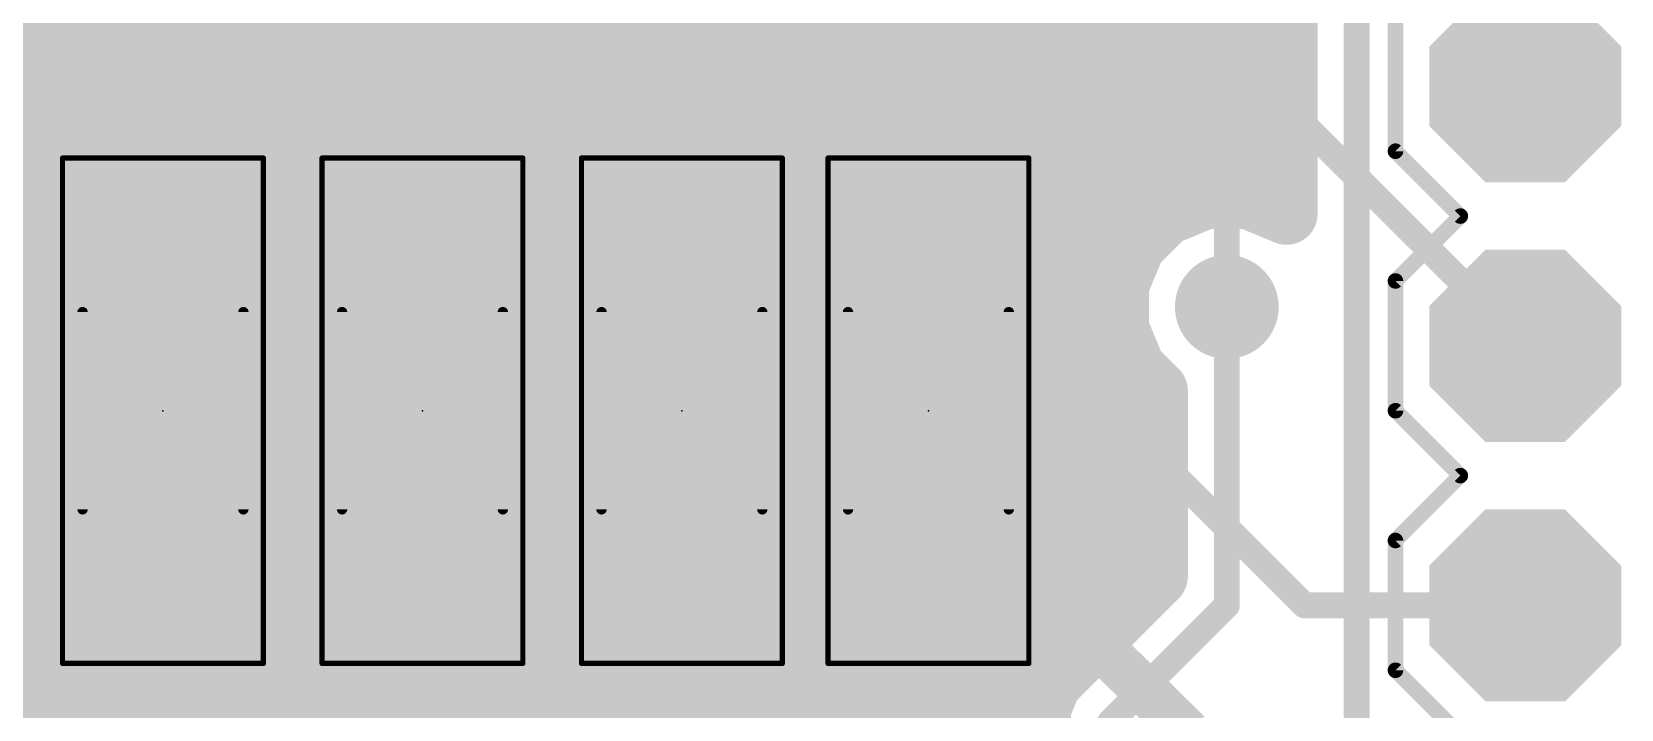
# Model space of a CAD drawing. Extents: x -0.2 to 38.1, y -0.7 to 65.1.
# Drawn here: x 8.24 to 23.8, y 9.14 to 15.77 of the extents above; entities that cross this region are included whole.
import ezdxf

# ---------------------------------------------------------------- set-up
doc = ezdxf.new("R2010")
doc.units = 0
for name, color, linetype in [('1', 22, 'CONTINUOUS'), ('16', 175, 'CONTINUOUS'), ('17', 82, 'CONTINUOUS'), ('18', 82, 'CONTINUOUS'), ('21', 253, 'CONTINUOUS'), ('23', 7, 'CONTINUOUS'), ('39', 22, 'CONTINUOUS'), ('51', 253, 'CONTINUOUS')]:
    doc.layers.add(name, color=color, linetype=linetype)

# ---------------------------------------------------------------- blocks, each defined once
blk = doc.blocks.new('RECT')
blk.add_solid([(-0.5, -0.5), (0.5, -0.5), (-0.5, 0.5), (0.5, 0.5)])
blk = doc.blocks.new('OCTAGONP')
at = {"const_width": 0.5}
blk.add_lwpolyline([(-0.25, -0.1036), (-0.25, 0.1036), (-0.1036, 0.25), (0.1036, 0.25), (0.25, 0.1036), (0.25, -0.1036), (0.1036, -0.25), (-0.1036, -0.25), (-0.25, -0.1036), (-0.25, 0.1036)], dxfattribs=at)
blk = doc.blocks.new('ROUNDV')
at = {"const_width": 0.5}
blk.add_lwpolyline([(0, -0.25, 1), (0, 0.25, 1), (0, -0.25)], format="xyb", dxfattribs=at)

msp = doc.modelspace()

# ---------------------------------------------------------------- linework, layer by layer
at = {"layer": '1'}
for points, const_width in [([(12.827, 13.716), (12.827, 17.653)], 0.254), ([(13.716, 14.478), (13.716, 17.653)], 0.254), ([(15.24, 15.621), (15.24, 17.695)], 0.254), ([(12.065, 16.764), (10.668, 15.367)], 0.4572), ([(17.6896, 14.646), (16.129, 16.383)], 0.254), ([(18.44, 16.231), (19.939, 14.732)], 0.254), ([(19.24, 16.32), (22.86, 12.7)], 0.254), ([(19.05, 14.605), (17.653, 16.002)], 0.254), ([(17.018, 13.589), (15.24, 15.621)], 0.254), ([(10.668, 15.367), (6.096, 15.367)], 0.4572), ([(19.939, 14.732), (19.939, 13.081)], 0.254), ([(18.0758, 14.646), (17.6896, 14.646)], 0.254), ([(18.299, 14.4228), (18.0758, 14.646)], 0.254), ([(19.05, 11.811), (19.05, 14.605)], 0.254), ([(14.605, 13.589), (13.716, 14.478)], 0.254), ([(18.299, 12.5072), (18.299, 14.4228)], 0.254), ([(10.16, 13.462), (9.525, 13.465)], 0.4572), ([(12.7, 13.589), (12.065, 13.465)], 0.254), ([(12.7, 13.589), (12.827, 13.716)], 0.254), ([(14.605, 13.589), (14.605, 13.465)], 0.254), ([(17.018, 13.589), (17.018, 13.465)], 0.254), ([(10.16, 13.462), (7.62, 11.303)], 0.4572), ([(18.0758, 12.284), (18.299, 12.5072)], 0.254), ([(16.764, 11.938), (17.11, 12.284)], 0.254), ([(17.11, 12.284), (18.0758, 12.284)], 0.254), ([(9.525, 10.668), (10.795, 11.938)], 0.254), ([(10.795, 11.938), (16.764, 11.938)], 0.254), ([(20.701, 10.16), (19.05, 11.811)], 0.254), ([(17.018, 10.541), (17.018, 10.665)], 0.4572), ([(17.018, 10.665), (17.018, 8.001)], 0.4572), ([(9.525, 10.668), (9.525, 10.665)], 0.254), ([(10.16, 10.541), (9.525, 10.665)], 0.254), ([(12.065, 10.541), (12.065, 10.665)], 0.254), ([(15.24, 10.541), (14.605, 10.665)], 0.254), ([(18.034, 10.414), (17.018, 10.541)], 0.4572), ([(10.16, 10.541), (8.382, 8.763)], 0.254), ([(12.065, 10.541), (13.335, 8.636)], 0.254), ([(15.24, 10.541), (13.97, 9.271)], 0.254), ([(15.27, 8.158), (17.018, 10.541)], 0.254), ([(19.558, 8.9104), (18.034, 10.414)], 0.4572), ([(22.86, 10.16), (20.701, 10.16)], 0.254), ([(13.97, 9.271), (13.97, 4.825)], 0.254)]:
    msp.add_lwpolyline(points, dxfattribs=dict(at, const_width=const_width))
for points, const_width in [([(15.2878, 15.6628, 1), (15.1922, 15.5792)], 0.127), ([(10.5872, 15.4478, 1), (10.7488, 15.2862)], 0.2286), ([(10.668, 15.2527, 1), (10.668, 15.4813)], 0.2286), ([(15.1765, 15.621, 1), (15.3035, 15.621)], 0.127), ([(20.0025, 14.732, 1), (19.8755, 14.732)], 0.127), ([(19.8941, 14.6871, 1), (19.9839, 14.7769)], 0.127), ([(17.6896, 14.7095, 1), (17.6896, 14.5825)], 0.127), ([(17.6424, 14.6036, 1), (17.7369, 14.6884)], 0.127), ([(18.1207, 14.6909, 1), (18.0309, 14.6011)], 0.127), ([(18.0758, 14.5825, 1), (18.0758, 14.7095)], 0.127), ([(19.1135, 14.605, 1), (18.9865, 14.605)], 0.127), ([(19.0051, 14.5601, 1), (19.0949, 14.6499)], 0.127), ([(13.7609, 14.5229, 1), (13.6711, 14.4331)], 0.127), ([(13.6525, 14.478, 1), (13.7795, 14.478)], 0.127), ([(18.3625, 14.4228, 1), (18.2355, 14.4228)], 0.127), ([(18.2541, 14.3779, 1), (18.3439, 14.4677)], 0.127), ([(9.5255, 13.5793, 1), (9.5245, 13.3507)], 0.2286), ([(12.6551, 13.6339, 1), (12.7449, 13.5441)], 0.127), ([(12.7122, 13.5267, 1), (12.6878, 13.6513)], 0.127), ([(12.7635, 13.716, 1), (12.8905, 13.716)], 0.127), ([(12.8719, 13.6711, 1), (12.7821, 13.7609)], 0.127), ([(14.6685, 13.589, 1), (14.5415, 13.589)], 0.127), ([(14.5601, 13.5441, 1), (14.6499, 13.6339)], 0.127), ([(17.0815, 13.589, 1), (16.9545, 13.589)], 0.127), ([(16.9702, 13.5472, 1), (17.0658, 13.6308)], 0.127), ([(10.234, 13.3749, 1), (10.086, 13.5491)], 0.2286), ([(10.1595, 13.3477, 1), (10.1605, 13.5763)], 0.2286), ([(12.0528, 13.5273, 1), (12.0772, 13.4027)], 0.127), ([(14.5415, 13.465, 1), (14.6685, 13.465)], 0.127), ([(16.9545, 13.465, 1), (17.0815, 13.465)], 0.127), ([(19.8755, 13.081, 1), (20.0025, 13.081)], 0.127), ([(22.8151, 12.6551, 1), (22.9049, 12.7449)], 0.127), ([(18.3439, 12.4623, 1), (18.2541, 12.5521)], 0.127), ([(18.2355, 12.5072, 1), (18.3625, 12.5072)], 0.127), ([(17.11, 12.3475, 1), (17.11, 12.2205)], 0.127), ([(17.1549, 12.2391, 1), (17.0651, 12.3289)], 0.127), ([(18.0309, 12.3289, 1), (18.1207, 12.2391)], 0.127), ([(18.0758, 12.2205, 1), (18.0758, 12.3475)], 0.127), ([(10.795, 12.0015, 1), (10.795, 11.8745)], 0.127), ([(10.8399, 11.8931, 1), (10.7501, 11.9829)], 0.127), ([(16.7191, 11.9829, 1), (16.8089, 11.8931)], 0.127), ([(16.764, 11.8745, 1), (16.764, 12.0015)], 0.127), ([(19.0949, 11.8559, 1), (19.0051, 11.7661)], 0.127), ([(18.9865, 11.811, 1), (19.1135, 11.811)], 0.127), ([(17.1323, 10.665, 1), (16.9037, 10.665)], 0.2286), ([(17.1323, 10.665, 1), (16.9037, 10.665)], 0.2286), ([(9.5885, 10.668, 1), (9.4615, 10.668)], 0.127), ([(9.5372, 10.7273, 1), (9.5128, 10.6027)], 0.127), ([(9.4801, 10.7129, 1), (9.5699, 10.6231)], 0.127), ([(12.1285, 10.665, 1), (12.0015, 10.665)], 0.127), ([(14.6172, 10.7273, 1), (14.5928, 10.6027)], 0.127), ([(17.0322, 10.6544, 1), (17.0038, 10.4276)], 0.2286), ([(9.4615, 10.665, 1), (9.5885, 10.665)], 0.127), ([(10.2049, 10.4961, 1), (10.1151, 10.5859)], 0.127), ([(10.1478, 10.4787, 1), (10.1722, 10.6033)], 0.127), ([(12.1178, 10.5762, 1), (12.0122, 10.5058)], 0.127), ([(12.0015, 10.541, 1), (12.1285, 10.541)], 0.127), ([(15.2849, 10.4961, 1), (15.1951, 10.5859)], 0.127), ([(15.2278, 10.4787, 1), (15.2522, 10.6033)], 0.127), ([(16.9037, 10.541, 1), (17.1323, 10.541)], 0.2286), ([(17.0692, 10.5034, 1), (16.9668, 10.5786)], 0.127), ([(18.1143, 10.4954, 1), (17.9537, 10.3326)], 0.2286), ([(18.0198, 10.3006, 1), (18.0482, 10.5274)], 0.2286), ([(20.701, 10.2235, 1), (20.701, 10.0965)], 0.127), ([(22.86, 10.0965, 1), (22.86, 10.2235)], 0.127), ([(20.6561, 10.1151, 1), (20.7459, 10.2049)], 0.127), ([(14.0335, 9.271, 1), (13.9065, 9.271)], 0.127), ([(13.9251, 9.3159, 1), (14.0149, 9.2261)], 0.127)]:
    msp.add_lwpolyline(points, format="xyb", dxfattribs=dict(at, const_width=const_width))
at = {"layer": '16'}
for points, const_width in [([(22.86, 18.161), (22.86, 15.24)], 0.254), ([(21.209, 17.399), (21.209, 8.639)], 0.254), ([(20.5232, 16.4758), (20.5232, 13.9937)], 0.6096), ([(1.3208, 15.8496), (20.5232, 15.8496)], 0.6096), ([(1.3208, 15.24), (20.5232, 15.24)], 0.6096), ([(1.3208, 14.6304), (20.5232, 14.6304)], 0.6096), ([(1.3208, 14.0208), (19.4202, 14.0208)], 0.6096), ([(19.7268, 14.1478), (19.3347, 13.9854)], 0.6096), ([(20.1512, 14.1478), (19.7268, 14.1478)], 0.6096), ([(20.5232, 13.9937), (20.1512, 14.1478)], 0.6096), ([(20.4578, 14.0208), (20.5232, 14.0208)], 0.6096), ([(19.3347, 13.9854), (19.0346, 13.6853)], 0.6096), ([(19.0346, 13.6853), (18.8722, 13.2932)], 0.6096), ([(1.3208, 13.4112), (18.9211, 13.4112)], 0.6096), ([(18.8722, 13.2932), (18.8722, 12.8688)], 0.6096), ([(1.3208, 12.8016), (18.9, 12.8016)], 0.6096), ([(18.8722, 12.8688), (19.0346, 12.4767)], 0.6096), ([(19.939, 13.081), (19.939, 10.16)], 0.254), ([(19.0346, 12.4767), (19.2532, 12.2581)], 0.6096), ([(1.3208, 12.192), (19.2532, 12.192)], 0.6096), ([(19.2532, 12.2581), (19.2532, 10.4441)], 0.6096), ([(1.3208, 11.5824), (19.2532, 11.5824)], 0.6096), ([(1.3208, 10.9728), (19.2532, 10.9728)], 0.6096), ([(19.2532, 10.4441), (18.4075, 9.5984)], 0.6096), ([(1.3208, 10.3632), (19.1723, 10.3632)], 0.6096), ([(19.939, 10.16), (18.796, 9.017)], 0.254), ([(1.3208, 9.7536), (18.5627, 9.7536)], 0.6096), ([(18.4075, 9.5984), (18.2146, 9.4055)], 0.6096), ([(18.2146, 9.4055), (18.1102, 9.1534)], 0.6096), ([(1.3208, 9.144), (18.1102, 9.144)], 0.6096), ([(18.1102, 9.1534), (18.1102, 6.5946)], 0.6096), ([(18.796, 9.017), (18.796, 6.731)], 0.254)]:
    msp.add_lwpolyline(points, dxfattribs=dict(at, const_width=const_width))
for points, const_width in [([(20.5232, 15.6972, 1), (20.5232, 16.002)], 0.3048), ([(20.5232, 15.0876, 1), (20.5232, 15.3924)], 0.3048), ([(22.7965, 15.24, 1), (22.9235, 15.24)], 0.127), ([(20.5232, 14.478, 1), (20.5232, 14.7828)], 0.3048), ([(19.4202, 13.8684, 1), (19.4202, 14.1732)], 0.3048), ([(19.7268, 14.3002, 1), (19.7268, 13.9954)], 0.3048), ([(19.7851, 14.007, 1), (19.6685, 14.2886)], 0.3048), ([(20.2095, 14.2886, 1), (20.0929, 14.007)], 0.3048), ([(20.1512, 13.9954, 1), (20.1512, 14.3002)], 0.3048), ([(20.4578, 14.1732, 1), (20.4578, 13.8684)], 0.3048), ([(20.5232, 13.8684, 1), (20.5232, 14.1732)], 0.3048), ([(19.2764, 14.1262, 1), (19.393, 13.8446)], 0.3048), ([(19.4425, 13.8776, 1), (19.2269, 14.0932)], 0.3048), ([(20.4649, 13.8529, 1), (20.5815, 14.1345)], 0.3048), ([(20.3708, 13.9937, 1), (20.6756, 13.9937)], 0.3048), ([(18.9268, 13.7931, 1), (19.1424, 13.5775)], 0.3048), ([(19.1754, 13.627, 1), (18.8938, 13.7436)], 0.3048), ([(18.9211, 13.2588, 1), (18.9211, 13.5636)], 0.3048), ([(19.0246, 13.2932, 1), (18.7198, 13.2932)], 0.3048), ([(18.7314, 13.3515, 1), (19.013, 13.2349)], 0.3048), ([(19.013, 12.9271, 1), (18.7314, 12.8105)], 0.3048), ([(18.9, 12.6492, 1), (18.9, 12.954)], 0.3048), ([(20.0025, 13.081, 1), (19.8755, 13.081)], 0.127), ([(18.7198, 12.8688, 1), (19.0246, 12.8688)], 0.3048), ([(19.1424, 12.5845, 1), (18.9268, 12.3689)], 0.3048), ([(18.8938, 12.4184, 1), (19.1754, 12.535)], 0.3048), ([(19.4056, 12.2581, 1), (19.1008, 12.2581)], 0.3048), ([(19.1454, 12.1504, 1), (19.361, 12.3659)], 0.3048), ([(19.2532, 12.0396, 1), (19.2532, 12.3444)], 0.3048), ([(19.2532, 11.43, 1), (19.2532, 11.7348)], 0.3048), ([(19.2532, 10.8204, 1), (19.2532, 11.1252)], 0.3048), ([(19.361, 10.3363, 1), (19.1454, 10.5518)], 0.3048), ([(19.1008, 10.4441, 1), (19.4056, 10.4441)], 0.3048), ([(19.1723, 10.2108, 1), (19.1723, 10.5156)], 0.3048), ([(19.9839, 10.1151, 1), (19.8941, 10.2049)], 0.127), ([(19.8755, 10.16, 1), (20.0025, 10.16)], 0.127), ([(18.5627, 9.6012, 1), (18.5627, 9.906)], 0.3048), ([(18.2998, 9.7062, 1), (18.5153, 9.4906)], 0.3048), ([(18.5153, 9.4906, 1), (18.2998, 9.7062)], 0.3048), ([(18.1068, 9.5132, 1), (18.3224, 9.2977)], 0.3048), ([(18.3554, 9.3472, 1), (18.0738, 9.4638)], 0.3048), ([(18.2626, 9.1534, 1), (17.9578, 9.1534)], 0.3048), ([(17.9694, 9.2117, 1), (18.251, 9.0951)], 0.3048), ([(18.1102, 8.9916, 1), (18.1102, 9.2964)], 0.3048), ([(18.8595, 9.017, 1), (18.7325, 9.017)], 0.127)]:
    msp.add_lwpolyline(points, format="xyb", dxfattribs=dict(at, const_width=const_width))
at = {"layer": '21', "const_width": 0.1524}
for points in [[(21.59, 15.875), (21.59, 14.605)], [(21.59, 14.605), (22.225, 13.97)], [(22.225, 13.97), (21.59, 13.335)], [(21.59, 13.335), (21.59, 12.065)], [(21.59, 12.065), (22.225, 11.43)], [(22.225, 11.43), (21.59, 10.795)], [(21.59, 10.795), (21.59, 9.525)], [(21.59, 9.525), (22.225, 8.89)]]:
    msp.add_lwpolyline(points, dxfattribs=at)
at = {"layer": '21', "const_width": 0.0762}
for points in [[(21.5519, 14.605, 1), (21.6281, 14.605)], [(21.6169, 14.6319, 1), (21.5631, 14.5781)], [(22.2519, 13.9431, 1), (22.1981, 13.9969)], [(22.1981, 13.9431, 1), (22.2519, 13.9969)], [(21.6281, 13.335, 1), (21.5519, 13.335)], [(21.5631, 13.3619, 1), (21.6169, 13.3081)], [(21.6169, 12.0919, 1), (21.5631, 12.0381)], [(21.5519, 12.065, 1), (21.6281, 12.065)], [(22.2519, 11.4031, 1), (22.1981, 11.4569)], [(22.1981, 11.4031, 1), (22.2519, 11.4569)], [(21.6281, 10.795, 1), (21.5519, 10.795)], [(21.5631, 10.8219, 1), (21.6169, 10.7681)], [(21.5519, 9.525, 1), (21.6281, 9.525)], [(21.6169, 9.5519, 1), (21.5631, 9.4981)]]:
    msp.add_lwpolyline(points, format="xyb", dxfattribs=at)
at = {"layer": '23'}
for p in [(9.525, 12.065), (12.065, 12.065), (14.605, 12.065), (17.018, 12.065)]:
    msp.add_point(p, dxfattribs=at)
at = {"layer": '39', "const_width": 0.0508}
for points in [[(8.542, 9.592), (8.542, 14.538)], [(8.542, 14.538), (10.508, 14.538)], [(10.508, 14.538), (10.508, 9.592)], [(11.082, 9.592), (11.082, 14.538)], [(11.082, 14.538), (13.048, 14.538)], [(13.048, 14.538), (13.048, 9.592)], [(13.622, 9.592), (13.622, 14.538)], [(13.622, 14.538), (15.588, 14.538)], [(15.588, 14.538), (15.588, 9.592)], [(16.035, 9.592), (16.035, 14.538)], [(16.035, 14.538), (18.001, 14.538)], [(18.001, 14.538), (18.001, 9.592)], [(10.508, 9.592), (8.542, 9.592)], [(13.048, 9.592), (11.082, 9.592)], [(15.588, 9.592), (13.622, 9.592)], [(18.001, 9.592), (16.035, 9.592)]]:
    msp.add_lwpolyline(points, dxfattribs=at)
at = {"layer": '39', "const_width": 0.0254}
for points in [[(8.5547, 14.538, 1), (8.5293, 14.538)], [(8.542, 14.5507, 1), (8.542, 14.5253)], [(10.5207, 14.538, 1), (10.4953, 14.538)], [(10.508, 14.5253, 1), (10.508, 14.5507)], [(11.0947, 14.538, 1), (11.0693, 14.538)], [(11.082, 14.5507, 1), (11.082, 14.5253)], [(13.0607, 14.538, 1), (13.0353, 14.538)], [(13.048, 14.5253, 1), (13.048, 14.5507)], [(13.6347, 14.538, 1), (13.6093, 14.538)], [(13.622, 14.5507, 1), (13.622, 14.5253)], [(15.6007, 14.538, 1), (15.5753, 14.538)], [(15.588, 14.5253, 1), (15.588, 14.5507)], [(16.0477, 14.538, 1), (16.0223, 14.538)], [(16.035, 14.5507, 1), (16.035, 14.5253)], [(18.0137, 14.538, 1), (17.9883, 14.538)], [(18.001, 14.5253, 1), (18.001, 14.5507)], [(8.542, 9.6047, 1), (8.542, 9.5793)], [(8.5293, 9.592, 1), (8.5547, 9.592)], [(10.4953, 9.592, 1), (10.5207, 9.592)], [(10.508, 9.5793, 1), (10.508, 9.6047)], [(11.082, 9.6047, 1), (11.082, 9.5793)], [(11.0693, 9.592, 1), (11.0947, 9.592)], [(13.0353, 9.592, 1), (13.0607, 9.592)], [(13.048, 9.5793, 1), (13.048, 9.6047)], [(13.622, 9.6047, 1), (13.622, 9.5793)], [(13.6093, 9.592, 1), (13.6347, 9.592)], [(15.5753, 9.592, 1), (15.6007, 9.592)], [(15.588, 9.5793, 1), (15.588, 9.6047)], [(16.035, 9.6047, 1), (16.035, 9.5793)], [(16.0223, 9.592, 1), (16.0477, 9.592)], [(17.9883, 9.592, 1), (18.0137, 9.592)], [(18.001, 9.5793, 1), (18.001, 9.6047)]]:
    msp.add_lwpolyline(points, format="xyb", dxfattribs=at)
at = {"layer": '51', "const_width": 0.1016}
for points in [[(8.738, 11.1), (8.738, 13.03)], [(10.312, 11.1), (10.312, 13.03)], [(11.278, 13.03), (11.278, 11.1)], [(12.852, 13.03), (12.852, 11.1)], [(13.818, 13.03), (13.818, 11.1)], [(15.392, 13.03), (15.392, 11.1)], [(16.231, 11.1), (16.231, 13.03)], [(17.805, 11.1), (17.805, 13.03)]]:
    msp.add_lwpolyline(points, dxfattribs=at)
at = {"layer": '51', "const_width": 0.0508}
for points in [[(8.7634, 13.03, 1), (8.7126, 13.03)], [(10.3374, 13.03, 1), (10.2866, 13.03)], [(11.3034, 13.03, 1), (11.2526, 13.03)], [(12.8774, 13.03, 1), (12.8266, 13.03)], [(13.8434, 13.03, 1), (13.7926, 13.03)], [(15.4174, 13.03, 1), (15.3666, 13.03)], [(16.2564, 13.03, 1), (16.2056, 13.03)], [(17.8304, 13.03, 1), (17.7796, 13.03)], [(8.7126, 11.1, 1), (8.7634, 11.1)], [(10.2866, 11.1, 1), (10.3374, 11.1)], [(11.2526, 11.1, 1), (11.3034, 11.1)], [(12.8266, 11.1, 1), (12.8774, 11.1)], [(13.7926, 11.1, 1), (13.8434, 11.1)], [(15.3666, 11.1, 1), (15.4174, 11.1)], [(16.2056, 11.1, 1), (16.2564, 11.1)], [(17.7796, 11.1, 1), (17.8304, 11.1)]]:
    msp.add_lwpolyline(points, format="xyb", dxfattribs=at)

# ---------------------------------------------------------------- block references
at = {"layer": '1', "xscale": 1.6, "yscale": 1.8}
for p, rotation in [((9.525, 13.465), 90), ((12.065, 13.465), 270), ((14.605, 13.465), 270), ((17.018, 13.465), 90), ((9.525, 10.665), 90), ((12.065, 10.665), 270), ((14.605, 10.665), 270), ((17.018, 10.665), 90)]:
    msp.add_blockref('RECT', p, dxfattribs=dict(at, rotation=rotation))
at = {"layer": '17', "xscale": 1.8796, "yscale": 1.8796, "rotation": 270}
for p in [(22.86, 15.24), (22.86, 15.24), (22.86, 12.7), (22.86, 12.7), (22.86, 10.16), (22.86, 10.16)]:
    msp.add_blockref('OCTAGONP', p, dxfattribs=at)
at = {"layer": '18', "xscale": 1.016, "yscale": 1.016}
msp.add_blockref('ROUNDV', (19.939, 13.081), dxfattribs=at)
msp.add_blockref('ROUNDV', (19.939, 13.081), dxfattribs=at)
at = {"layer": '51'}
for p, xscale, yscale, rotation in [((22.86, 15.24), 0.508, 0.508, 270), ((9.5241, 13.3918), 0.7501, 1.7, 90), ((12.0641, 13.3918), 0.7501, 1.7, 270), ((14.6041, 13.3918), 0.7501, 1.7, 270), ((17.0171, 13.3918), 0.7501, 1.7, 90), ((22.86, 12.7), 0.508, 0.508, 270), ((9.5259, 10.7383), 0.7501, 1.7, 90), ((12.0659, 10.7383), 0.7501, 1.7, 270), ((14.6059, 10.7383), 0.7501, 1.7, 270), ((17.0189, 10.7383), 0.7501, 1.7, 90), ((22.86, 10.16), 0.508, 0.508, 270)]:
    msp.add_blockref('RECT', p, dxfattribs=dict(at, xscale=xscale, yscale=yscale, rotation=rotation))

doc.saveas('drawing.dxf')
